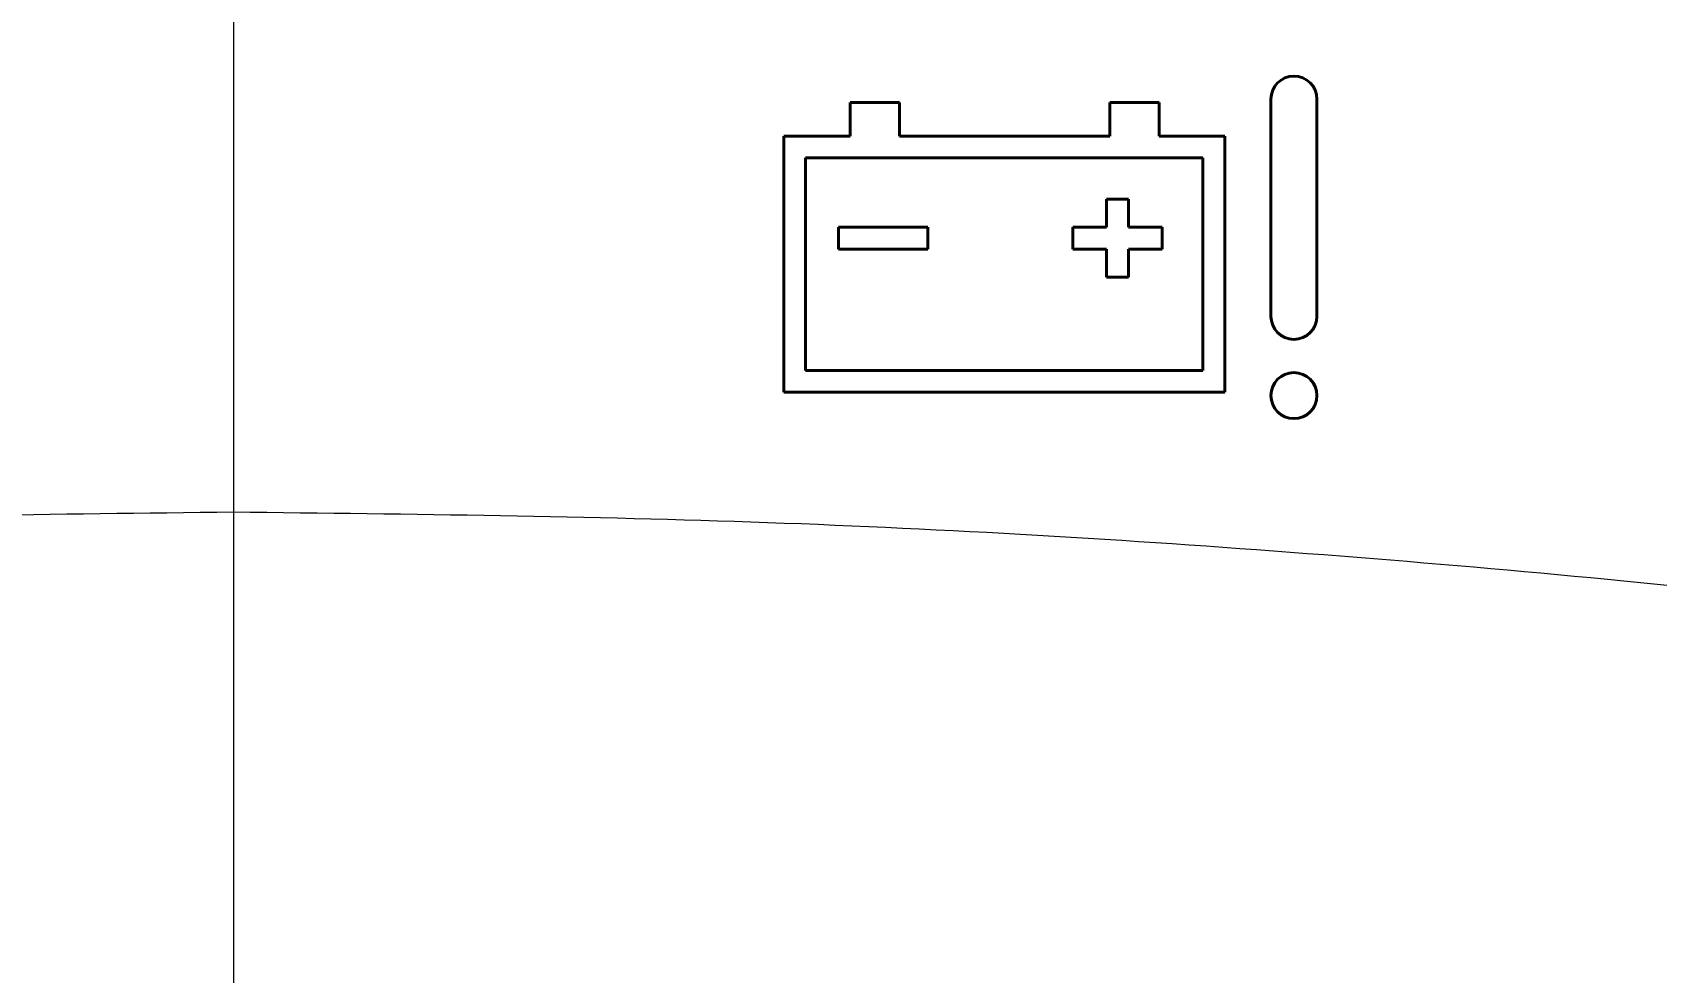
# Model space of a CAD drawing. Header units: millimetres. Extents: x 0 to 1188, y 0 to 840.
# Drawn here: x 295.21 to 329.32, y 736.44 to 756.18 of the extents above; entities that cross this region are included whole.
import ezdxf

# ---------------------------------------------------------------- set-up
doc = ezdxf.new("R2010")
doc.units = ezdxf.units.MM
doc.layers.add('1轮廓实线层', color=7, linetype='Continuous', lineweight=40)
doc.layers.add('5剖面线层', color=2, linetype='Continuous', lineweight=20)
doc.layers.add('7', color=7, linetype='Continuous')
doc.styles.add('PC_TEXTSTYLE', font='txt.shx', dxfattribs={"width": 0.8, "bigfont": 'hzfs.shx'})
doc.dimstyles.new('副本 (2) (2)TH_GBDIM', dxfattribs={"dimtxt": 3.5, "dimasz": 2.5, "dimexe": 2, "dimexo": 0, "dimgap": 1.5, "dimtad": 1, "dimtoh": 1, "dimdec": 1, "dimdsep": 46, "dimtxsty": 'PC_TEXTSTYLE', "dimcen": 2.5, "dimazin": 2, "dimtfac": 0.714286, "dimtdec": 1, "dimtmove": 0, "dimatfit": 3, "dimfxl": 1, "dimtolj": 1, "dimtzin": 0, "dimarcsym": 0})

# ---------------------------------------------------------------- blocks, each defined once
blk = doc.blocks.new('*D34')
at = {"layer": '7', "color": 0, "lineweight": -2, "ltscale": 5, "transparency": 16777216}
for p, q in [((142.7839733713922, 704.7729266169877), (142.7839733713922, 813.930955731501)), ((456.0923315638363, 704.7729266169877), (456.0923315638363, 813.930955731501)), ((145.2839733713922, 811.930955731501), (453.5923315638363, 811.930955731501))]:
    blk.add_line(p, q, dxfattribs=at)
at = {"layer": '7', "color": 0, "ltscale": 5, "transparency": 16777216}
for points in [[(145.2839733713922, 812.3476223981676), (145.2839733713922, 811.5142890648343), (142.7839733713922, 811.930955731501)], [(453.5923315638363, 812.3476223981676), (453.5923315638363, 811.5142890648343), (456.0923315638363, 811.930955731501)]]:
    blk.add_solid(points, dxfattribs=at)
at = {"layer": 'DEFPOINTS', "color": 0, "ltscale": 5, "transparency": 16777216}
for p in [(456.0923315638363, 811.930955731501), (142.7839733713922, 704.7729266169877), (456.0923315638363, 704.7729266169877)]:
    blk.add_point(p, dxfattribs=at)
at = {"layer": '7', "color": 0, "ltscale": 5, "transparency": 16777216, "insert": (299.4381524676143, 815.180955731501), "char_height": 3.5, "attachment_point": 5, "style": 'PC_TEXTSTYLE'}
blk.add_mtext('\\A1;313.3', dxfattribs=at)
blk = doc.blocks.new('*D35')
at = {"layer": '7', "color": 0, "lineweight": -2, "ltscale": 5, "transparency": 16777216}
for p, q in [((159.0229906195459, 727.4906111243577), (159.0229906195459, 806.3837288747513)), ((439.8533068651018, 727.4906111243574), (439.8533068651018, 806.3837288747513)), ((437.3533068651018, 804.3837288747513), (161.5229906195459, 804.3837288747513))]:
    blk.add_line(p, q, dxfattribs=at)
at = {"layer": '7', "color": 0, "ltscale": 5, "transparency": 16777216}
for points in [[(161.5229906195459, 804.800395541418), (161.5229906195459, 803.9670622080847), (159.0229906195459, 804.3837288747513)], [(437.3533068651018, 804.800395541418), (437.3533068651018, 803.9670622080847), (439.8533068651018, 804.3837288747513)]]:
    blk.add_solid(points, dxfattribs=at)
at = {"layer": 'DEFPOINTS', "color": 0, "ltscale": 5, "transparency": 16777216}
for p in [(159.0229906195459, 804.3837288747513), (159.0229906195459, 727.4906111243577), (439.8533068651018, 727.4906111243574)]:
    blk.add_point(p, dxfattribs=at)
at = {"layer": '7', "color": 0, "ltscale": 5, "transparency": 16777216, "insert": (299.4381487423238, 807.6337288747513), "char_height": 3.5, "attachment_point": 5, "style": 'PC_TEXTSTYLE'}
blk.add_mtext('\\A1;280.8', dxfattribs=at)
blk = doc.blocks.new('*D38')
at = {"layer": '7', "color": 0, "lineweight": -2, "ltscale": 5, "transparency": 16777216}
for p, q in [((299.4381509313532, 774.9706114205262), (490.5379658309207, 774.9706114205262)), ((488.5379658309207, 772.4706114205262), (488.5379658309207, 686.6645021548554)), ((462.9359242315647, 684.1645021548554), (490.5379658309207, 684.1645021548554))]:
    blk.add_line(p, q, dxfattribs=at)
at = {"layer": '7', "color": 0, "ltscale": 5, "transparency": 16777216}
for points in [[(488.121299164254, 772.4706114205262), (488.9546324975874, 772.4706114205262), (488.5379658309207, 774.9706114205262)], [(488.121299164254, 686.6645021548554), (488.9546324975874, 686.6645021548554), (488.5379658309207, 684.1645021548554)]]:
    blk.add_solid(points, dxfattribs=at)
at = {"layer": 'DEFPOINTS', "color": 0, "ltscale": 5, "transparency": 16777216}
for p in [(299.4381509313532, 774.9706114205262), (462.9359242315647, 684.1645021548554), (488.5379658309207, 684.1645021548554)]:
    blk.add_point(p, dxfattribs=at)
at = {"layer": '7', "color": 0, "ltscale": 5, "transparency": 16777216, "insert": (485.2879658309206, 729.5675567876909), "char_height": 3.5, "attachment_point": 5, "rotation": 90, "style": 'PC_TEXTSTYLE'}
blk.add_mtext('\\A1;90.8', dxfattribs=at)

msp = doc.modelspace()

# ---------------------------------------------------------------- linework, layer by layer
at = {"color": 7, "linetype": 'Continuous', "lineweight": 15}
for points, knots in [([(299.4381524676141, 767.2205639365525), (296.6627453290164, 767.1896417671435), (291.1086868642381, 767.1277612832437), (282.8162978549519, 766.6459699505378), (273.0854266357226, 765.7599559844164), (262.0076864617488, 764.2599396866242), (250.1924045760411, 762.0705498818334), (239.1395204982578, 759.4704898473303), (228.8048022765615, 756.4633641295304), (218.8095213900365, 752.9031900478683), (209.3616502171105, 748.8224128149243), (200.5748174052296, 744.2605295017379), (193.3156674783386, 739.7757971468466), (187.2973699948921, 735.4778484526923), (182.3963695057819, 731.4972710385325), (177.7048654110072, 727.0914314499898), (173.3419335358869, 722.2092958653), (169.3867785103214, 716.7655741889389), (165.9649879437436, 710.9560251780715), (164.2452719677522, 706.783064192424), (163.3854694718179, 704.696718353352)], [0, 0, 0, 0, 0.04713882072838785, 0.09433274226514052, 0.1414843047109799, 0.2145668108878993, 0.2876636122850687, 0.3523532110324962, 0.4170382476491193, 0.4831805933211104, 0.5493210953289012, 0.6126363893950918, 0.6759521071364133, 0.7192466100095866, 0.7625703604305298, 0.8058448680273667, 0.8537182162213413, 0.9015892137622404, 0.9507977824156225, 1, 1, 1, 1]), ([(435.4908280128298, 704.696718353352), (434.6457668745277, 706.7509684466497), (432.9526278370897, 710.8668020449265), (429.5558068728085, 716.6564997666553), (425.5923957993343, 722.1382293442318), (420.5402109459997, 727.7985318676974), (414.2557638484961, 733.5029890297103), (406.6652237664066, 739.1364383328621), (398.4234955648537, 744.2100661316281), (389.5873174023845, 748.7853274322417), (380.1756585788776, 752.853344127546), (370.2134857730578, 756.4038528463132), (359.8484533894386, 759.4384996755714), (349.5752986110917, 761.863865154012), (339.4937885291838, 763.7852429245033), (329.6619073571844, 765.273106752868), (319.6693819567315, 766.367267758176), (309.5783863741294, 767.0817018782939), (302.814195733147, 767.1743318357012), (299.4381524676141, 767.2205639365525)], [0, 0, 0, 0, 0.04844238146870318, 0.09705769608088616, 0.1456896315900376, 0.1941547987214492, 0.2581372775332633, 0.3223511914106899, 0.3866281854626434, 0.4506969391816851, 0.516004206030949, 0.5814984513747097, 0.6470104788302288, 0.7123421235156678, 0.7697810030532477, 0.8274446858431967, 0.8851216622167379, 0.9426636150260151, 1, 1, 1, 1]), ([(299.4381524676141, 759.1101226690621), (295.4668862412843, 759.0632200594998), (287.5242182921195, 758.969413240095), (275.6037260772923, 758.2459109669744), (263.6910466248594, 757.1237863369993), (251.6945506340337, 755.4522262192554), (239.6786808825643, 753.1497702637926), (227.6483342815459, 750.0433051470441), (215.7720941956322, 746.1338886903882), (208.0716854921611, 742.8391636130086), (204.2214535230455, 741.1917892578454)], [0, 0, 0, 0, 0.1220427738130362, 0.2440897116303151, 0.3669026006771309, 0.4897035008970811, 0.6162064487599874, 0.7426857110268351, 0.8713419326602523, 1, 1, 1, 1]), ([(299.4381524676141, 759.1101226690621), (303.4094193140259, 759.0632200600508), (311.35208788256, 758.9694132490795), (323.2725801167228, 758.2459111261423), (335.1852601175242, 757.1237858865445), (347.1817568285444, 755.452226598095), (359.1976278295249, 753.149770376494), (371.227975302505, 750.0433042499694), (383.1042153460974, 746.1338909750698), (390.8046220440108, 742.8391639187112), (394.6548514121828, 741.1917892578454)], [0, 0, 0, 0, 0.1220427924652519, 0.2440897298567973, 0.3669025994809238, 0.4897035370658675, 0.6162064844874967, 0.7426857463131498, 0.8713420037070447, 1, 1, 1, 1]), ([(233.1383340114412, 737.9572761538834), (236.627834102575, 738.8744340341341), (243.6782048477455, 740.7275083768036), (254.5633429903369, 742.728832956512), (265.661744776439, 744.2611529748724), (276.9214037697172, 745.3033551246331), (288.1767302533849, 745.97965531968), (295.6999968299897, 746.0668122156762), (299.4381524676141, 746.1101186755509)], [0, 0, 0, 0, 0.1615225944530999, 0.3263488020847659, 0.4952271449964024, 0.6631175947663195, 0.8326100970213011, 1, 1, 1, 1]), ([(299.4381524676141, 746.1101186755509), (303.1761858326001, 746.0668122949451), (310.6990626942566, 745.9796572225287), (321.9542651498441, 745.3033969014364), (333.2137551191884, 744.2612406107651), (344.3122711416947, 742.7289819170533), (355.1974983340319, 740.7274924035805), (362.2481740002399, 738.8744524336084), (365.7379597479162, 737.9572761538834)], [0, 0, 0, 0, 0.1673844736393097, 0.3368650466142811, 0.5047673483338202, 0.6736382097283721, 0.838464740374512, 1, 1, 1, 1]), ([(345.0946739559038, 647.2797200440832), (344.4887347476827, 647.8948483869895), (343.0753708660966, 649.3534681268768), (341.0222435708004, 651.8074785881627), (338.9420011136897, 654.6081046674926), (336.4106422522198, 658.5074064903513), (333.7104185346329, 663.6740272637685), (331.2743598750037, 670.230446374937), (329.6814308333248, 677.0501073944597), (328.9634455353596, 684.0073650972897), (329.1331302520512, 691.0025303818011), (330.1865159043882, 697.9215126222523), (332.1088383172766, 704.6460298459006), (334.8719845755857, 711.0790600944565), (338.4251475426547, 717.1053104996718), (342.7160489687767, 722.6289694905754), (347.6764522189283, 727.5740855445383), (353.2230871674785, 731.8276482854546), (359.2490180615364, 735.4041639729307), (363.5752521767827, 737.1063461701406), (365.7379597479162, 737.9572761538834)], [0.008380742701942891, 0.008380742701942891, 0.008380742701942891, 0.008380742701942891, 0.03156877869806652, 0.06293690444959497, 0.09423934925327603, 0.1252369152797408, 0.1877462550798076, 0.2503941230214246, 0.3126353867775365, 0.375372663289447, 0.437770266485825, 0.5000963892251392, 0.5628742617813354, 0.6251321768847254, 0.6876712317450061, 0.7502861555759142, 0.8125271543198404, 0.8752815013954968, 0.9376525555466849, 1, 1, 1, 1])]:
    msp.add_open_spline(points, degree=3, knots=knots, dxfattribs=at)
at = {"layer": '1轮廓实线层', "color": 1, "ltscale": 7}
for p, q in [((312.3883979417392, 754.0016980990215), (312.3883979417392, 754.7069256190698)), ((312.3883979417392, 754.7069256190698), (313.4217671406377, 754.7069256190698)), ((313.4217671406377, 754.7069256190698), (313.4217671406377, 754.0016980990215)), ((317.84158978699, 754.7069256190698), (317.84158978699, 754.0016980990215)), ((318.8749589858885, 754.7069256190698), (317.84158978699, 754.7069256190698)), ((318.8749589858885, 754.0016980990215), (318.8749589858885, 754.7069256190698)), ((310.9906963863359, 754.0016980990215), (310.9906963863359, 748.6216039128919)), ((310.9906963863359, 754.0016980990215), (312.3883979417392, 754.0016980990215)), ((313.4217671406377, 754.0016980990215), (317.84158978699, 754.0016980990215)), ((320.2555571989117, 754.0016980990215), (318.8749589858885, 754.0016980990215)), ((320.2555571989117, 748.6216039128919), (320.2555571989117, 754.0016980990215)), ((319.7957200889859, 753.5418609890962), (311.4505334962616, 753.5418609890962)), ((311.4505334962616, 753.5418609890962), (311.4505334962616, 749.0814410228174)), ((319.7957200889859, 749.0814410228174), (319.7957200889859, 753.5418609890962)), ((317.7716323057318, 752.0857101409981), (317.7716323057318, 752.6748443489851)), ((317.7716323057318, 752.6748443489851), (318.2314694156569, 752.6748443489851)), ((318.2314694156569, 752.6748443489851), (318.2314694156569, 752.0857101409981)), ((312.1421348945892, 751.6258730310724), (312.1421348945892, 752.0857101409981)), ((312.1421348945892, 752.0857101409981), (314.0204526743889, 752.0857101409981)), ((314.0204526743889, 752.0857101409981), (314.0204526743889, 751.6258730310724)), ((317.0623919707932, 751.6258730310724), (317.0623919707932, 752.0857101409981)), ((317.7716323057318, 752.0857101409981), (317.0623919707932, 752.0857101409981)), ((318.9407097505937, 752.0857101409981), (318.2314694156569, 752.0857101409981)), ((318.9407097505937, 752.0857101409981), (318.9407097505937, 751.6258730310724)), ((314.0204526743889, 751.6258730310724), (312.1421348945892, 751.6258730310724)), ((317.7716323057318, 751.6258730310724), (317.0623919707932, 751.6258730310724)), ((317.7716323057318, 751.6258730310724), (317.7716323057318, 751.036738823085)), ((318.2314694156569, 751.6258730310724), (318.9407097505937, 751.6258730310724)), ((318.2314694156569, 751.036738823085), (318.2314694156569, 751.6258730310724)), ((317.7716323057318, 751.036738823085), (318.2314694156569, 751.036738823085)), ((311.4505334962616, 749.0814410228174), (319.7957200889859, 749.0814410228174)), ((310.9906963863359, 748.6216039128919), (320.2555571989117, 748.6216039128919))]:
    msp.add_line(p, q, dxfattribs=at)
at = {"layer": '1轮廓实线层', "color": 1, "ltscale": 10}
for p, q in [((321.2231267926238, 754.7760377329068), (321.2231267926238, 750.2166328001233)), ((322.190696386336, 754.7760377329068), (322.190696386336, 750.2166328001233))]:
    msp.add_line(p, q, dxfattribs=at)
at = {"layer": '1轮廓实线层', "color": 1}
msp.add_circle((321.7069115894799, 748.5524917990556), 0.4837847968561341, dxfattribs=at)
for centre, start, end in [((321.7069115894799, 754.7760377329068), 0, 180), ((321.7069115894799, 750.2166328001233), 180, 0)]:
    msp.add_arc(centre, 0.4837847968561341, start, end, dxfattribs=at)
at = {"layer": '5剖面线层', "color": 1, "linetype": 'ByBlock', "ltscale": 7}
msp.add_line((299.4381509313532, 780.2287497079219), (299.4381509313532, 626.4885028937347), dxfattribs=at)

# ---------------------------------------------------------------- dimensions: what is measured, and where the dimension line sits
at = {"layer": '7', "color": 4, "ltscale": 5}
for base, p1, p2, picture, middle in [((456.0923315638363, 811.930955731501), (142.7839733713922, 704.7729266169877), (456.0923315638363, 704.7729266169877), '*D34', (299.4381524676143, 815.180955731501)), ((159.0229906195459, 804.3837288747513), (439.8533068651018, 727.4906111243574), (159.0229906195459, 727.4906111243577), '*D35', (299.4381487423238, 807.6337288747513))]:
    dim = msp.add_linear_dim(base=base, p1=p1, p2=p2, dimstyle='副本 (2) (2)TH_GBDIM', dxfattribs=at)
    dim.commit()
    dim.dimension.update_dxf_attribs({"geometry": picture, "text_midpoint": middle})
dim = msp.add_linear_dim(base=(488.5379658309207, 684.1645021548554), p1=(299.4381509313532, 774.9706114205262), p2=(462.9359242315647, 684.1645021548554), angle=90, dimstyle='副本 (2) (2)TH_GBDIM', dxfattribs=at)
dim.commit()
dim.dimension.update_dxf_attribs({"geometry": '*D38', "text_midpoint": (485.2879658309206, 729.5675567876909)})

doc.saveas('drawing.dxf')
